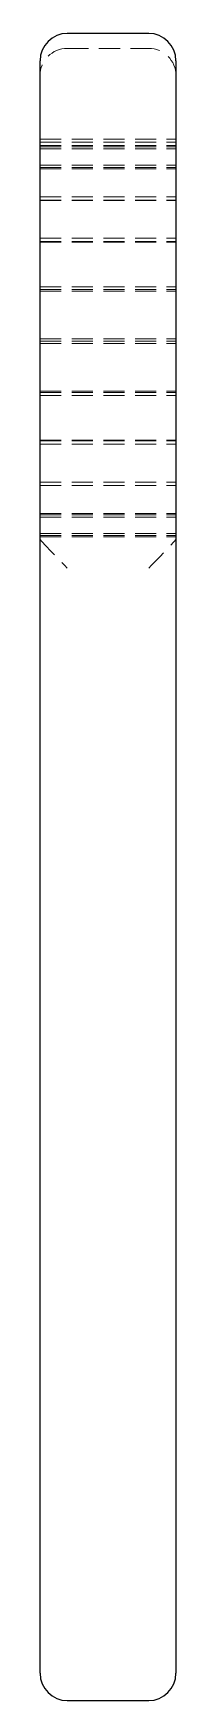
# Model space of a CAD drawing. Header units: millimetres. Extents: x 64 to 227, y 7 to 162.
# Drawn here: x 218.9 to 227.1, y 7 to 107 of the extents above.
import ezdxf

# ---------------------------------------------------------------- set-up
doc = ezdxf.new("R2010")
doc.units = ezdxf.units.MM
doc.linetypes.add('HIDDEN', pattern=[1.905, 1.27, -0.635])

msp = doc.modelspace()

# ---------------------------------------------------------------- linework, layer by layer
at = {"color": 7, "linetype": 'Continuous', "lineweight": 25}
for p, q in [((225.45, 107), (220.55, 107)), ((218.91, 105.36), (218.91, 105.35)), ((218.91, 74.87), (218.91, 105.35)), ((227.09, 105.35), (227.09, 105.36)), ((227.09, 105.35), (227.09, 74.87)), ((218.91, 69.88), (218.91, 74.87)), ((227.09, 74.87), (227.09, 69.88)), ((218.91, 11.26), (218.91, 69.88)), ((227.09, 69.88), (227.09, 11.26)), ((218.91, 8.64), (218.91, 11.26)), ((227.09, 11.26), (227.09, 8.64)), ((220.55, 7), (225.45, 7))]:
    msp.add_line(p, q, dxfattribs=at)
at = {"color": 7, "linetype": 'HIDDEN', "lineweight": 18}
for p, q in [((220.55, 106.1), (225.45, 106.1)), ((218.91, 100.65), (227.09, 100.65)), ((218.91, 100.48), (227.09, 100.48)), ((218.91, 100.27), (227.09, 100.27)), ((218.91, 100.2), (227.09, 100.2)), ((218.91, 100.08), (227.09, 100.08)), ((218.91, 99.09), (227.09, 99.09)), ((218.91, 98.96), (227.09, 98.96)), ((218.91, 98.88), (227.09, 98.88)), ((218.91, 97.2), (227.09, 97.2)), ((218.91, 97), (227.09, 97)), ((218.91, 96.98), (227.09, 96.98)), ((218.91, 94.71), (227.09, 94.71)), ((218.91, 94.51), (227.09, 94.51)), ((218.91, 94.47), (227.09, 94.47)), ((218.91, 91.8), (227.09, 91.8)), ((218.91, 91.63), (227.09, 91.63)), ((218.91, 91.54), (227.09, 91.54)), ((218.91, 88.68), (227.09, 88.68)), ((218.91, 88.54), (227.09, 88.54)), ((218.91, 88.4), (227.09, 88.4)), ((218.91, 85.54), (227.09, 85.54)), ((218.91, 85.45), (227.09, 85.45)), ((218.91, 85.27), (227.09, 85.27)), ((218.91, 82.6), (227.09, 82.6)), ((218.91, 82.57), (227.09, 82.57)), ((218.91, 82.37), (227.09, 82.37)), ((218.91, 80.09), (227.09, 80.09)), ((218.91, 80.08), (227.09, 80.08)), ((218.91, 79.88), (227.09, 79.88)), ((218.91, 78.2), (227.09, 78.2)), ((218.91, 78.12), (227.09, 78.12)), ((218.91, 77.99), (227.09, 77.99)), ((218.91, 77), (227.09, 77)), ((218.91, 76.88), (227.09, 76.88)), ((218.91, 76.81), (227.09, 76.81))]:
    msp.add_line(p, q, dxfattribs=at)
at = {"color": 7, "linetype": 'Continuous', "lineweight": 25}
for centre, start, end in [((220.55, 105.36), 90, 180), ((225.45, 105.36), 0, 90), ((220.55, 8.64), 180, 270), ((225.45, 8.64), 270, 0)]:
    msp.add_arc(centre, 1.64, start, end, dxfattribs=at)
at = {"color": 7, "linetype": 'HIDDEN', "lineweight": 18}
for centre, start, end in [((220.55, 104.46), 90, 180), ((225.45, 104.46), 0, 90)]:
    msp.add_arc(centre, 1.64, start, end, dxfattribs=at)
for centre, major_axis, start_param, end_param in [((220.55, 75.04), (1.64, -1.64), 3.29473, 4.7462), ((225.45, 75.04), (1.64, 1.64), 4.67858, 6.13005)]:
    msp.add_ellipse(centre, major_axis=major_axis, ratio=0.03382, start_param=start_param, end_param=end_param, dxfattribs=at)

doc.saveas('drawing.dxf')
